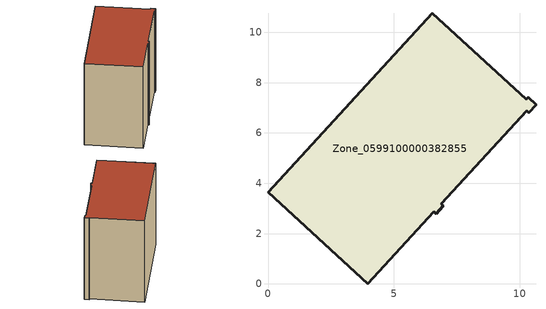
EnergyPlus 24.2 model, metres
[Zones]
Zone_0599100000382855
 floor ground (C_G): 10.34,7.41 10.65,7.12 10.37,6.8 10.29,6.87 6.88,3.19 6.96,3.11 6.68,2.79 6.59,2.86 3.96,0 0,3.64 6.54,10.76 10.26,7.33 z0
 wall outside (C_F): 3.96,0 6.59,2.86 6.68,2.79 6.96,3.11 6.88,3.19 10.29,6.87 10.37,6.8 10.65,7.12 10.34,7.41 10.26,7.33 6.54,10.76 0,3.64 3.96,0 z0:8.75
 roof outside (C_R): 10.26,7.33 6.54,10.76 0,3.64 3.96,0 6.59,2.86 6.68,2.79 6.96,3.11 6.88,3.19 10.29,6.87 10.37,6.8 10.65,7.12 10.34,7.41 z8.75
[BUILDING]
Pand.0599100000382855: North Axis=0; Terrain=City; Loads Convergence Tolerance Value=0.04; Temperature Convergence Tolerance Value=0.4; Solar Distribution=FullExterior; Maximum Number of Warmup Days=25; Minimum Number of Warmup Days=1
[Site:Location]
Rotterdam.The.Hague.AP_ZH_NLD Design_Conditions: Latitude=51.96; Longitude=4.45; Time Zone=1; Elevation=-4.5
[SITE:GROUNDTEMPERATURE:BUILDINGSURFACE]
18, 18, 18, 18, 18, 18, 18, 18, 18, 18, 18, 18
[MATERIAL] Thermal Absorptance=0.9; Solar Absorptance=0.7; Visible Absorptance=0.7
Name | Roughness | Thickness | Conductivity | Density | Specific Heat
G.TC.1992-2005 | MediumSmooth | 0.15 | 0.06 | 540 | 1210
F.TC.1992-2005 | Rough | 0.3 | 0.12 | 1920 | 840
R.TC.1992-2005 | MediumRough | 0.2 | 0.08 | 1500 | 1000
[CONSTRUCTION]
C_G: G.TC.1992-2005
C_F: F.TC.1992-2005
C_R: R.TC.1992-2005
[ZONE]
Zone_0599100000382855: Type=1; Multiplier=1; Ceiling Height=Autocalculate; Volume=Autocalculate; Floor Area=autocalculate; Part of Total Floor Area=Yes
[ZONEINFILTRATION:DESIGNFLOWRATE]
Infil_Zone_0599100000382855: Zone or ZoneList or Space or SpaceList=Zone_0599100000382855; Schedule=AlwaysOn; Design Flow Rate Calculation Method=Flow/Area; Flow Rate per Floor Area=0.0015; Constant Term Coefficient=1; Temperature Term Coefficient=0; Velocity Term Coefficient=0; Velocity Squared Term Coefficient=0
[HVACTEMPLATE:ZONE:IDEALLOADSAIRSYSTEM]
Zone_0599100000382855: Maximum Heating Supply Air Temperature=50; Minimum Cooling Supply Air Temperature=13; Maximum Heating Supply Air Humidity Ratio=0.0156; Minimum Cooling Supply Air Humidity Ratio=0.0077; Heating Limit=NoLimit; Cooling Limit=NoLimit; Dehumidification Control Type=ConstantSensibleHeatRatio; Cooling Sensible Heat Ratio=0.7; Dehumidification Setpoint=60; Humidification Control Type=None; Humidification Setpoint=30; Outdoor Air Method=None; Outdoor Air Flow Rate per Person=0.00944; Outdoor Air Flow Rate per Zone Floor Area=0; Outdoor Air Flow Rate per Zone=0; Demand Controlled Ventilation Type=None; Outdoor Air Economizer Type=NoEconomizer; Heat Recovery Type=None; Sensible Heat Recovery Effectiveness=0.7; Latent Heat Recovery Effectiveness=0.65
[ZONECONTROL:THERMOSTAT]
ThermostatControl_Zone_0599100000382855: Zone or ZoneList=Zone_0599100000382855; Control Type Schedule=DualSetpointControlType; Control 1=Thermostat_Zone_0599100000382855; Temperature Difference Between Cutout And Setpoint=0
[THERMOSTATSETPOINT:DUALSETPOINT]
Thermostat_Zone_0599100000382855: Heating Setpoint Temperature Schedule=HeatingSetpoint_Zone_0599100000382855; Cooling Setpoint Temperature Schedule=CoolingSetpoint_Zone_0599100000382855
[SCHEDULE:COMPACT]
HeatingSetpoint_Zone_0599100000382855: Through: 12/31, For: AllDays, Until: 24:00, 21
CoolingSetpoint_Zone_0599100000382855: Through: 12/31, For: AllDays, Until: 24:00, 24
DualSetpointControlType: Through: 12/31, For: AllDays, Until: 24:00, 4
AlwaysOn: Through: 12/31, For: AllDays, Until: 24:00, 1
